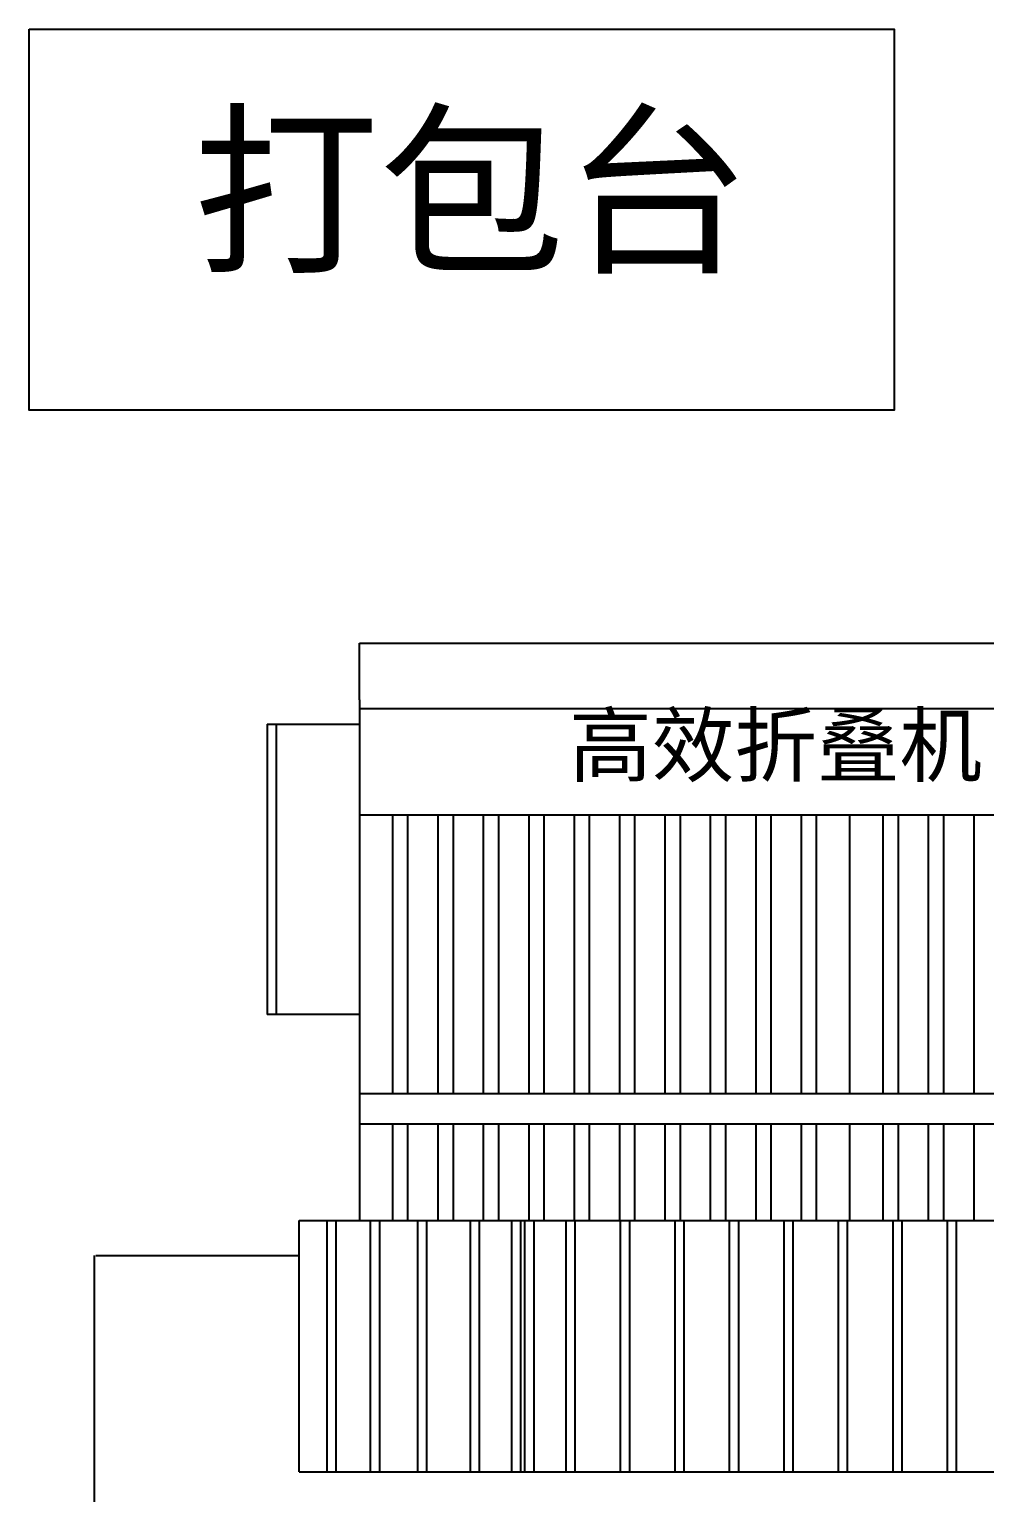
# Model space of a CAD drawing. Header units: millimetres. Extents: x 5343 to 29633, y -275 to 12336.
# Drawn here: x 24338 to 27495, y 7307 to 12142 of the extents above; entities that cross this region are included whole.
import ezdxf

# ---------------------------------------------------------------- set-up
doc = ezdxf.new("R2010")
doc.units = ezdxf.units.MM
doc.styles.get("Standard").update_dxf_attribs({"font": 'arial.ttf', "height": 200})

msp = doc.modelspace()

# ---------------------------------------------------------------- linework, layer by layer
for p, q in [((25429.6, 10113.5), (28165.1, 10113.5)), ((25429.6, 9926.5), (25429.6, 10113.5)), ((25429.6, 9926.5), (25429.6, 9846.5)), ((25429.6, 9896.5), (25429.6, 8206.1)), ((28165.1, 9896.5), (25429.6, 9896.5)), ((25124.6, 9846.5), (25124.6, 8886.5)), ((25124.6, 9846.5), (25429.6, 9846.5)), ((25154.6, 9846.5), (25154.6, 8886.5)), ((25429.6, 9546.5), (28165.1, 9546.5)), ((25539.6, 8625.2), (25539.6, 9546.5)), ((25589.6, 8625.2), (25589.6, 9546.5)), ((25689.6, 8625.2), (25689.6, 9546.5)), ((25739.6, 8625.2), (25739.6, 9546.5)), ((25839.6, 8625.2), (25839.6, 9546.5)), ((25889.6, 8625.2), (25889.6, 9546.5)), ((25989.6, 8625.2), (25989.6, 9546.5)), ((26039.6, 8625.2), (26039.6, 9546.5)), ((26139.6, 8625.2), (26139.6, 9546.5)), ((26189.6, 8625.2), (26189.6, 9546.5)), ((26289.6, 8625.2), (26289.6, 9546.5)), ((26339.6, 8625.2), (26339.6, 9546.5)), ((26439.6, 8625.2), (26439.6, 9546.5)), ((26489.6, 8625.2), (26489.6, 9546.5)), ((26589.6, 8625.2), (26589.6, 9546.5)), ((26639.6, 8625.2), (26639.6, 9546.5)), ((26739.6, 8625.2), (26739.6, 9546.5)), ((26789.6, 8625.2), (26789.6, 9546.5)), ((26889.6, 8625.2), (26889.6, 9546.5)), ((26939.6, 8625.2), (26939.6, 9546.5)), ((27049.6, 8625.2), (27049.6, 9546.5)), ((27160, 8625.2), (27160, 9546.5)), ((27210, 8625.2), (27210, 9546.5)), ((27310, 8625.2), (27310, 9546.5)), ((27360, 8625.2), (27360, 9546.5)), ((27460, 8625.2), (27460, 9546.5)), ((25429.6, 8886.5), (25124.6, 8886.5)), ((28165.1, 8625.2), (25429.6, 8625.2)), ((28165.1, 8524.7), (25429.6, 8524.7)), ((25539.6, 8206.1), (25539.6, 8524.7)), ((25589.6, 8206.1), (25589.6, 8524.7)), ((25689.6, 8206.1), (25689.6, 8524.7)), ((25739.6, 8206.1), (25739.6, 8524.7)), ((25839.6, 8206.1), (25839.6, 8524.7)), ((25889.6, 8206.1), (25889.6, 8524.7)), ((25989.6, 8206.1), (25989.6, 8524.7)), ((26039.6, 8206.1), (26039.6, 8524.7)), ((26139.6, 8206.1), (26139.6, 8524.7)), ((26189.6, 8206.1), (26189.6, 8524.7)), ((26289.6, 8206.1), (26289.6, 8524.7)), ((26339.6, 8206.1), (26339.6, 8524.7)), ((26439.6, 8206.1), (26439.6, 8524.7)), ((26489.6, 8206.1), (26489.6, 8524.7)), ((26589.6, 8206.1), (26589.6, 8524.7)), ((26639.6, 8206.1), (26639.6, 8524.7)), ((26739.6, 8206.1), (26739.6, 8524.7)), ((26789.6, 8206.1), (26789.6, 8524.7)), ((26889.6, 8206.1), (26889.6, 8524.7)), ((26939.6, 8206.1), (26939.6, 8524.7)), ((27049.6, 8206.1), (27049.6, 8524.7)), ((27160, 8206.1), (27160, 8524.7)), ((27210, 8206.1), (27210, 8524.7)), ((27310, 8206.1), (27310, 8524.7)), ((27360, 8206.1), (27360, 8524.7)), ((27460, 8206.1), (27460, 8524.7)), ((25230.1, 8206.1), (28382.1, 8206.1)), ((25230.1, 7375.8), (25230.1, 8206.1)), ((25322.8, 7375.8), (25322.8, 8206.1)), ((25352.8, 7375.8), (25352.8, 8206.1)), ((25466.3, 7375.8), (25466.3, 8206.1)), ((25496.3, 7375.8), (25496.3, 8206.1)), ((25622.2, 7375.8), (25622.2, 8206.1)), ((25652.2, 7375.8), (25652.2, 8206.1)), ((25796.3, 7375.8), (25796.3, 8206.1)), ((25826.3, 7375.8), (25826.3, 8206.1)), ((25932.3, 7375.8), (25932.3, 8206.1)), ((25932.3, 7375.8), (25932.3, 8206.1)), ((25932.3, 7375.8), (25932.3, 8206.1)), ((25962.3, 7375.8), (25962.3, 8206.1)), ((25962.3, 7375.8), (25962.3, 8206.1)), ((25962.3, 7375.8), (25962.3, 8206.1)), ((25976.3, 7375.8), (25976.3, 8206.1)), ((26006.3, 7375.8), (26006.3, 8206.1)), ((26112.3, 7375.8), (26112.3, 8206.1)), ((26112.3, 7375.8), (26112.3, 8206.1)), ((26112.3, 7375.8), (26112.3, 8206.1)), ((26112.3, 7375.8), (26112.3, 8206.1)), ((26142.3, 7375.8), (26142.3, 8206.1)), ((26142.3, 7375.8), (26142.3, 8206.1)), ((26142.3, 7375.8), (26142.3, 8206.1)), ((26142.3, 7375.8), (26142.3, 8206.1)), ((26292.3, 7375.8), (26292.3, 8206.1)), ((26292.3, 7375.8), (26292.3, 8206.1)), ((26292.3, 7375.8), (26292.3, 8206.1)), ((26292.3, 7375.8), (26292.3, 8206.1)), ((26322.3, 7375.8), (26322.3, 8206.1)), ((26322.3, 7375.8), (26322.3, 8206.1)), ((26322.3, 7375.8), (26322.3, 8206.1)), ((26322.3, 7375.8), (26322.3, 8206.1)), ((26472.3, 7375.8), (26472.3, 8206.1)), ((26472.3, 7375.8), (26472.3, 8206.1)), ((26502.3, 7375.8), (26502.3, 8206.1)), ((26502.3, 7375.8), (26502.3, 8206.1)), ((26652.3, 7375.8), (26652.3, 8206.1)), ((26652.3, 7375.8), (26652.3, 8206.1)), ((26682.3, 7375.8), (26682.3, 8206.1)), ((26682.3, 7375.8), (26682.3, 8206.1)), ((26832.3, 7375.8), (26832.3, 8206.1)), ((26832.3, 7375.8), (26832.3, 8206.1)), ((26832.3, 7375.8), (26832.3, 8206.1)), ((26832.3, 7375.8), (26832.3, 8206.1)), ((26862.3, 7375.8), (26862.3, 8206.1)), ((26862.3, 7375.8), (26862.3, 8206.1)), ((26862.3, 7375.8), (26862.3, 8206.1)), ((26862.3, 7375.8), (26862.3, 8206.1)), ((27012.3, 7375.8), (27012.3, 8206.1)), ((27012.3, 7375.8), (27012.3, 8206.1)), ((27012.3, 7375.8), (27012.3, 8206.1)), ((27012.3, 7375.8), (27012.3, 8206.1)), ((27012.3, 7375.8), (27012.3, 8206.1)), ((27042.3, 7375.8), (27042.3, 8206.1)), ((27042.3, 7375.8), (27042.3, 8206.1)), ((27042.3, 7375.8), (27042.3, 8206.1)), ((27042.3, 7375.8), (27042.3, 8206.1)), ((27042.3, 7375.8), (27042.3, 8206.1)), ((27192.3, 7375.8), (27192.3, 8206.1)), ((27192.3, 7375.8), (27192.3, 8206.1)), ((27192.3, 7375.8), (27192.3, 8206.1)), ((27222.3, 7375.8), (27222.3, 8206.1)), ((27222.3, 7375.8), (27222.3, 8206.1)), ((27222.3, 7375.8), (27222.3, 8206.1)), ((27372.3, 7375.8), (27372.3, 8206.1)), ((27402.3, 7375.8), (27402.3, 8206.1)), ((24554.1, 7497.6), (24554.1, 8091.1)), ((24558.6, 8091.1), (25230.1, 8091.1)), ((24554.1, 4965.1), (24554.1, 7497.6)), ((25230.1, 7375.8), (28382.1, 7375.8))]:
    msp.add_line(p, q)
msp.add_lwpolyline([(24338.3, 12142.3), (27195.8, 12142.3), (27195.8, 10884.2), (24338.3, 10884.2)], close=True)

# ---------------------------------------------------------------- texts
at = {"color": 1, "attachment_point": 1}
for s, width, insert, char_height in [('{\\fSimSun|b0|i0|c134|p2;打包台}', 2024.258, (24880, 11832.8), 450), ('{\\fSimSun|b0|i0|c134|p2;高效折叠机}', 1655.108, (26122.3, 9877), 200)]:
    msp.add_mtext_dynamic_manual_height_columns(s, width=width, gutter_width=1000, heights=[0], dxfattribs=dict(at, insert=insert, char_height=char_height))

doc.saveas('drawing.dxf')
